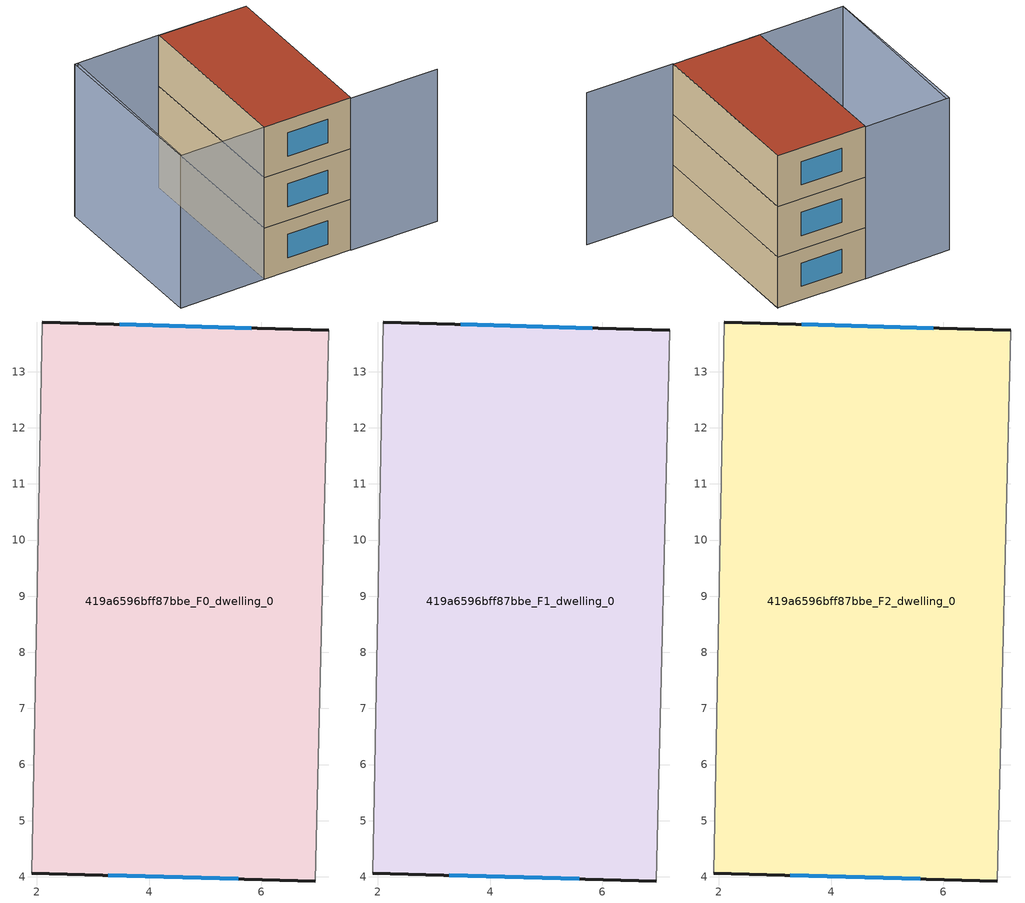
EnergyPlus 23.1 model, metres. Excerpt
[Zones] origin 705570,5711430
419a6596bff87bbe_F0_dwelling_0
 floor ground (EU_floor_Construction): 7.2,13.74 6.96,3.92 1.91,4.07 2.1,13.88 z0
 wall outside (EU_wall_Construction): 7.2,13.74 2.1,13.88 / 1.91,4.07 6.96,3.92 z0:3
 wall adiabatic (EU_wall_Construction): 6.96,3.92 7.2,13.74 / 2.1,13.88 1.91,4.07 z0:3
 window (EU_Window_Construction): 5.82,13.78 3.48,13.84 / 3.28,4.03 5.59,3.96 z0.81:2.19
419a6596bff87bbe_F1_dwelling_0
 floor to 419a6596bff87bbe_F0_dwelling_0 (EU_floor_Construction): 7.2,13.74 6.96,3.92 1.91,4.07 2.1,13.88 z3
 wall outside (EU_wall_Construction): 7.2,13.74 2.1,13.88 / 1.91,4.07 6.96,3.92 z3:6
 wall adiabatic (EU_wall_Construction): 6.96,3.92 7.2,13.74 / 2.1,13.88 1.91,4.07 z3:6
 window (EU_Window_Construction): 5.82,13.78 3.48,13.84 / 3.28,4.03 5.59,3.96 z3.81:5.19
419a6596bff87bbe_F2_dwelling_0
 floor to 419a6596bff87bbe_F1_dwelling_0 (EU_floor_Construction): 7.2,13.74 6.96,3.92 1.91,4.07 2.1,13.88 z6
 wall outside (EU_wall_Construction): 7.2,13.74 2.1,13.88 / 1.91,4.07 6.96,3.92 z6:9
 wall adiabatic (EU_wall_Construction): 6.96,3.92 7.2,13.74 / 2.1,13.88 1.91,4.07 z6:9
 window (EU_Window_Construction): 5.82,13.78 3.48,13.84 / 3.28,4.03 5.59,3.96 z6.81:8.19
 roof outside (EU_roof_Construction): 6.96,3.92 7.2,13.74 2.1,13.88 1.91,4.07 z9
shading: -2.65,13.99 -2.94,4.23 / 11.97,3.75 6.93,3.88 / 6.93,3.88 7.2,13.74 / 2.1,13.91 1.91,4.07 / 1.91,4.07 -3,4.16 / -3,4.16 -2.81,14 / -2.81,14 2.1,13.91 z0:9
[Building]
EU S2 Campaign: North Axis=0; Terrain=City; Solar Distribution=FullExterior
[Site:Location]
London: Latitude=51.5; Longitude=-0.5; Time Zone=0; Elevation=25
[SizingPeriod:WeatherFileDays]
AnnualSizingPeriod: Begin Month=1; Begin Day of Month=1; End Month=12; End Day of Month=31; Day of Week for Start Day=Monday; Use Weather File Daylight Saving Period=No; Use Weather File Rain and Snow Indicators=No
[MATERIAL]
EU_InternalMass_Material: Roughness=MediumRough; Thickness=0.1; Conductivity=1; Density=1800; Specific Heat=900; Thermal Absorptance=0.9; Solar Absorptance=0.7; Visible Absorptance=0.7
[MATERIAL:NOMASS] Roughness=MediumRough; Thermal Absorptance=0.9; Solar Absorptance=0.7; Visible Absorptance=0.7
Name | Thermal Resistance
EU_wall_NoMass | 0.727863
EU_roof_NoMass | 0.773354
EU_floor_NoMass | 1.79329
[WINDOWMATERIAL:SIMPLEGLAZINGSYSTEM]
EU_Window_SimpleGlazing: UFactor=2.58614; Solar Heat Gain Coefficient=0.76; Visible Transmittance=0.76
[CONSTRUCTION]
EU_wall_Construction: EU_wall_NoMass
EU_roof_Construction: EU_roof_NoMass
EU_floor_Construction: EU_floor_NoMass
EU_Window_Construction: EU_Window_SimpleGlazing
EU_InternalMass_Construction: EU_InternalMass_Material
[ZONE] Type=1; Multiplier=1; Ceiling Height=autocalculate; Floor Area=autocalculate; Part of Total Floor Area=Yes
Name | Volume
419a6596bff87bbe_F0_dwelling_0 | 149.386
419a6596bff87bbe_F1_dwelling_0; 419a6596bff87bbe_F2_dwelling_0 | 149.387
[INTERNALMASS] Construction=EU_InternalMass_Construction; Surface Area=49.7955
Name | Zone or ZoneList
419a6596bff87bbe_F0_dwelling_0_EU_InternalMass | 419a6596bff87bbe_F0_dwelling_0
419a6596bff87bbe_F1_dwelling_0_EU_InternalMass | 419a6596bff87bbe_F1_dwelling_0
419a6596bff87bbe_F2_dwelling_0_EU_InternalMass | 419a6596bff87bbe_F2_dwelling_0
[OTHEREQUIPMENT] Fuel Type=Electricity; Design Level Calculation Method=Watts/Area; Power per Zone Floor Area=1; Fraction Latent=0; Fraction Radiant=0; Fraction Lost=0; Carbon Dioxide Generation Rate=0; EndUse Subcategory=EU_Step8_InternalGains
Name | Zone or ZoneList or Space or SpaceList | Schedule
EU_Step8_InternalGain_419a6596bff87bbe_F0_dwelling_0_f000 | 419a6596bff87bbe_F0_dwelling_0 | EU_Step8_GainSchedule_419a6596bff87bbe_F0_dwelling_0_f000
EU_Step8_InternalGain_419a6596bff87bbe_F1_dwelling_0_f000 | 419a6596bff87bbe_F1_dwelling_0 | EU_Step8_GainSchedule_419a6596bff87bbe_F1_dwelling_0_f000
EU_Step8_InternalGain_419a6596bff87bbe_F2_dwelling_0_f000 | 419a6596bff87bbe_F2_dwelling_0 | EU_Step8_GainSchedule_419a6596bff87bbe_F2_dwelling_0_f000
[ZONEVENTILATION:DESIGNFLOWRATE] Schedule=EU_AlwaysOn; Design Flow Rate Calculation Method=AirChanges/Hour; Air Changes per Hour=0.484901; Ventilation Type=Natural; Fan Pressure Rise=0; Fan Total Efficiency=1; Constant Term Coefficient=1; Temperature Term Coefficient=0; Velocity Term Coefficient=0; Velocity Squared Term Coefficient=0; Minimum Indoor Temperature=-100; Maximum Indoor Temperature=100; Delta Temperature=-100; Minimum Outdoor Temperature=-100; Maximum Outdoor Temperature=100; Maximum Wind Speed=40
Name | Zone or ZoneList or Space or SpaceList
EU_ConstantAir_419a6596bff87bbe_F0_dwelling_0 | 419a6596bff87bbe_F0_dwelling_0
EU_ConstantAir_419a6596bff87bbe_F1_dwelling_0 | 419a6596bff87bbe_F1_dwelling_0
EU_ConstantAir_419a6596bff87bbe_F2_dwelling_0 | 419a6596bff87bbe_F2_dwelling_0
[HVACTEMPLATE:THERMOSTAT] Constant Heating Setpoint=20; Constant Cooling Setpoint=50
EU_HeatOnly_419a6596bff87bbe_F0_dwelling_0; EU_HeatOnly_419a6596bff87bbe_F1_dwelling_0; EU_HeatOnly_419a6596bff87bbe_F2_dwelling_0
[HVACTEMPLATE:ZONE:IDEALLOADSAIRSYSTEM] System Availability Schedule=EU_AlwaysOn; Maximum Heating Supply Air Temperature=50; Minimum Cooling Supply Air Temperature=13; Maximum Heating Supply Air Humidity Ratio=0.0156; Minimum Cooling Supply Air Humidity Ratio=0.0077; Heating Limit=NoLimit; Cooling Limit=NoLimit; Heating Availability Schedule=EU_AlwaysOn; Cooling Availability Schedule=EU_CoolingOff; Dehumidification Control Type=ConstantSensibleHeatRatio; Cooling Sensible Heat Ratio=0.7; Dehumidification Setpoint=60; Humidification Control Type=None; Humidification Setpoint=30; Outdoor Air Method=None; Outdoor Air Flow Rate per Person=0.00944; Outdoor Air Flow Rate per Zone Floor Area=0; Outdoor Air Flow Rate per Zone=0; Demand Controlled Ventilation Type=None; Outdoor Air Economizer Type=NoEconomizer; Heat Recovery Type=None; Sensible Heat Recovery Effectiveness=0.7; Latent Heat Recovery Effectiveness=0.65
Name | Template Thermostat
419a6596bff87bbe_F0_dwelling_0 | EU_HeatOnly_419a6596bff87bbe_F0_dwelling_0
419a6596bff87bbe_F1_dwelling_0 | EU_HeatOnly_419a6596bff87bbe_F1_dwelling_0
419a6596bff87bbe_F2_dwelling_0 | EU_HeatOnly_419a6596bff87bbe_F2_dwelling_0
[SIZING:ZONE] Zone Cooling Design Supply Air Temperature Input Method=SupplyAirTemperature; Zone Cooling Design Supply Air Temperature=13; Zone Heating Design Supply Air Temperature Input Method=SupplyAirTemperature; Zone Heating Design Supply Air Temperature=50; Zone Cooling Design Supply Air Humidity Ratio=0.008; Zone Heating Design Supply Air Humidity Ratio=0.008; Cooling Design Air Flow Method=DesignDay; Cooling Design Air Flow Rate=0; Cooling Minimum Air Flow per Zone Floor Area=0.000762; Cooling Minimum Air Flow=0; Cooling Minimum Air Flow Fraction=0.2; Heating Design Air Flow Method=DesignDay; Heating Design Air Flow Rate=0; Heating Maximum Air Flow per Zone Floor Area=0.002032; Heating Maximum Air Flow=0.141576; Heating Maximum Air Flow Fraction=0.3; Account for Dedicated Outdoor Air System=No; Dedicated Outdoor Air System Control Strategy=NeutralSupplyAir; Dedicated Outdoor Air Low Setpoint Temperature for Design=autosize; Dedicated Outdoor Air High Setpoint Temperature for Design=autosize; Zone Load Sizing Method=Sensible Load Only No Latent Load; Zone Latent Cooling Design Supply Air Humidity Ratio Input Method=HumidityRatioDifference; Zone Cooling Design Supply Air Humidity Ratio Difference=0.005; Zone Latent Heating Design Supply Air Humidity Ratio Input Method=HumidityRatioDifference; Zone Humidification Design Supply Air Humidity Ratio Difference=0.005
419a6596bff87bbe_F0_dwelling_0; 419a6596bff87bbe_F1_dwelling_0; 419a6596bff87bbe_F2_dwelling_0
[SCHEDULE:CONSTANT]
Name | Hourly Value
EU_AlwaysOn | 1
EU_CoolingOff | 0
[SCHEDULE:FILE] Column Number=1; Rows to Skip at Top=0; Number of Hours of Data=8760; Column Separator=Comma; Interpolate to Timestep=No; Minutes per Item=60; Adjust Schedule for Daylight Savings=Yes
Name | File
EU_Step8_GainSchedule_419a6596bff87bbe_F0_dwelling_0_f000 | ../../schedules/419a6596bff87bbe/419a6596bff87bbe_F0_dwelling_0_f000_gain.csv
EU_Step8_GainSchedule_419a6596bff87bbe_F1_dwelling_0_f000 | ../../schedules/419a6596bff87bbe/419a6596bff87bbe_F1_dwelling_0_f000_gain.csv
EU_Step8_GainSchedule_419a6596bff87bbe_F2_dwelling_0_f000 | ../../schedules/419a6596bff87bbe/419a6596bff87bbe_F2_dwelling_0_f000_gain.csv
